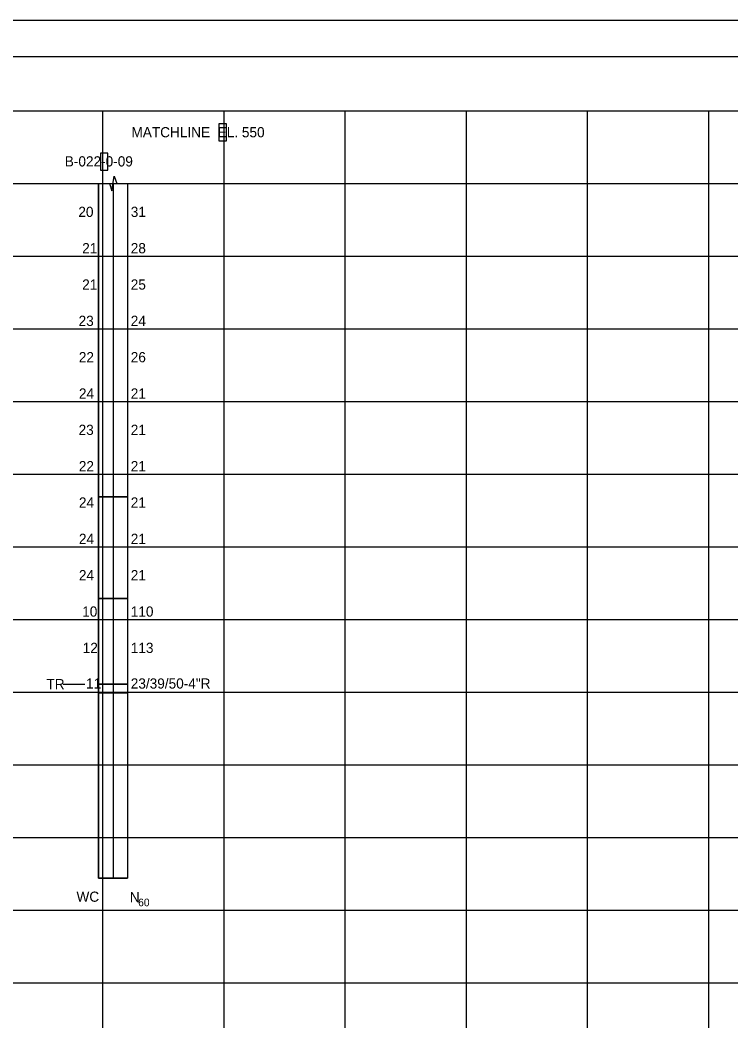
# Model space of a CAD drawing. Extents: x 2193738 to 2194889, y 666766 to 667426.
# Drawn here: x 2194302.8 to 2194596.1, y 667012.6 to 667425.8 of the extents above; entities that cross this region are included whole.
import ezdxf

# ---------------------------------------------------------------- set-up
doc = ezdxf.new("R2010")
doc.units = 0
for name, color, linetype in [('GT_Historic_Soil_Boring', 7, 'Continuous'), ('GT_Historic_Text', 7, 'Continuous'), ('GT_Project_Cells', 7, 'Continuous'), ('GT_Project_Text', 7, 'Continuous'), ('SH_Border', 7, 'Continuous'), ('SH_Cut_Line', 7, 'Continuous'), ('SH_Data', 7, 'Continuous'), ('SH_Major_Grid_Line', 7, 'Continuous'), ('SH_Text', 7, 'Continuous')]:
    doc.layers.add(name, color=color, linetype=linetype)

msp = doc.modelspace()

# ---------------------------------------------------------------- linework, layer by layer
at = {"layer": 'GT_Historic_Soil_Boring'}
for p, q in [((2194335.15, 667358.31), (2194335.15, 667071.52)), ((2194341.15, 667358.31), (2194341.15, 667071.52)), ((2194347.15, 667358.31), (2194347.15, 667071.52)), ((2194335.15, 667229.02), (2194347.15, 667229.02)), ((2194335.15, 667187.02), (2194347.15, 667187.02)), ((2194335.15, 667151.62), (2194347.15, 667151.62)), ((2194335.15, 667148.02), (2194347.15, 667148.02)), ((2194335.15, 667071.52), (2194347.15, 667071.52))]:
    msp.add_line(p, q, dxfattribs=at)
msp.add_lwpolyline([(2194332.15, 667358.31), (2194339.65, 667358.31), (2194340.65, 667355.31), (2194341.65, 667361.31), (2194342.65, 667358.31), (2194350.15, 667358.31)], dxfattribs=at)
at = {"layer": 'GT_Project_Cells'}
msp.add_line((2194320.52, 667151.62), (2194329.52, 667151.62), dxfattribs=at)
at = {"layer": 'GT_Project_Text'}
for points in [[(2194387.77, 667375.84), (2194384.9, 667375.84), (2194384.9, 667383.04), (2194387.77, 667383.04)], [(2194335.91, 667363.81), (2194339.03, 667363.81), (2194339.03, 667370.91), (2194335.91, 667370.91)], [(2194335.15, 667358.31), (2194347.15, 667358.31), (2194347.15, 667071.52), (2194335.15, 667071.52)], [(2194335.15, 667358.31), (2194347.15, 667358.31), (2194347.15, 667229.02), (2194335.15, 667229.02)], [(2194335.15, 667229.02), (2194347.15, 667229.02), (2194347.15, 667187.02), (2194335.15, 667187.02)], [(2194335.15, 667187.02), (2194347.15, 667187.02), (2194347.15, 667151.62), (2194335.15, 667151.62)], [(2194347.15, 667151.62), (2194347.15, 667148.02), (2194335.15, 667148.02), (2194335.15, 667151.62)], [(2194335.15, 667148.02), (2194347.15, 667148.02), (2194347.15, 667071.52), (2194335.15, 667071.52)]]:
    msp.add_lwpolyline(points, close=True, dxfattribs=at)
at = {"layer": 'SH_Border'}
msp.add_line((2193929.45, 667410.81), (2194874.45, 667410.81), dxfattribs=at)
at = {"layer": 'SH_Cut_Line'}
msp.add_lwpolyline([(2193869.45, 666765.81), (2193869.45, 667425.81), (2194889.45, 667425.81), (2194889.45, 666765.81), (2193869.45, 666765.81)], dxfattribs=at)
at = {"layer": 'SH_Data'}
msp.add_line((2193936.95, 667388.31), (2194836.95, 667388.31), dxfattribs=at)
at = {"layer": 'SH_Major_Grid_Line'}
for p, q in [((2194336.95, 666788.31), (2194336.95, 667388.31)), ((2194386.95, 666788.31), (2194386.95, 667388.31)), ((2194436.95, 666788.31), (2194436.95, 667388.31)), ((2194486.95, 666788.31), (2194486.95, 667388.31)), ((2194536.95, 666788.31), (2194536.95, 667388.31)), ((2194586.95, 666788.31), (2194586.95, 667388.31)), ((2193936.95, 667358.31), (2194836.95, 667358.31)), ((2193936.95, 667328.31), (2194836.95, 667328.31)), ((2193936.95, 667298.31), (2194836.95, 667298.31)), ((2193936.95, 667268.31), (2194836.95, 667268.31)), ((2193936.95, 667238.31), (2194836.95, 667238.31)), ((2193936.95, 667208.31), (2194836.95, 667208.31)), ((2193936.95, 667178.31), (2194836.95, 667178.31)), ((2193936.95, 667148.31), (2194836.95, 667148.31)), ((2193936.95, 667118.31), (2194836.95, 667118.31)), ((2193936.95, 667088.31), (2194836.95, 667088.31)), ((2193936.95, 667058.31), (2194836.95, 667058.31)), ((2193936.95, 667028.31), (2194836.95, 667028.31))]:
    msp.add_line(p, q, dxfattribs=at)

# ---------------------------------------------------------------- texts
at = {"layer": 'GT_Historic_Text'}
for s, p in [('B-022-0-09', (2194321.22, 667365.37)), ('20', (2194326.82, 667344.52)), ('31', (2194348.45, 667344.52)), ('21', (2194328.41, 667329.52)), ('28', (2194348.45, 667329.52)), ('21', (2194328.41, 667314.52)), ('25', (2194348.45, 667314.52)), ('23', (2194326.92, 667299.52)), ('24', (2194348.45, 667299.52)), ('22', (2194327.02, 667284.52)), ('26', (2194348.45, 667284.52)), ('24', (2194327.05, 667269.52)), ('21', (2194348.45, 667269.52)), ('23', (2194326.92, 667254.52)), ('21', (2194348.45, 667254.52)), ('22', (2194327.02, 667239.52)), ('21', (2194348.45, 667239.52)), ('24', (2194327.05, 667224.52)), ('21', (2194348.45, 667224.52)), ('24', (2194327.05, 667209.52)), ('21', (2194348.45, 667209.52)), ('24', (2194327.05, 667194.52)), ('21', (2194348.45, 667194.52)), ('10', (2194328.41, 667179.52)), ('110', (2194348.45, 667179.52)), ('12', (2194328.61, 667164.52)), ('113', (2194348.45, 667164.52)), ('11', (2194330, 667149.82)), ('23/39/50-4"R', (2194348.45, 667149.82))]:
    msp.add_text(s, height=4.2, dxfattribs=at).set_placement(p)
at = {"layer": 'GT_Project_Text'}
msp.add_text('MATCHLINE  EL. 550', height=4.2, rotation=360, dxfattribs=at).set_placement((2194348.73, 667377.4))
at = {"layer": 'SH_Text'}
for s, height, p in [('TR', 4.2, (2194313.64, 667149.57)), ('WC', 4.2, (2194326.06, 667061.8)), ('N', 4.2, (2194348.05, 667061.58)), ('60', 3.15, (2194351.51, 667059.95))]:
    msp.add_text(s, height=height, dxfattribs=at).set_placement(p)

doc.saveas('drawing.dxf')
